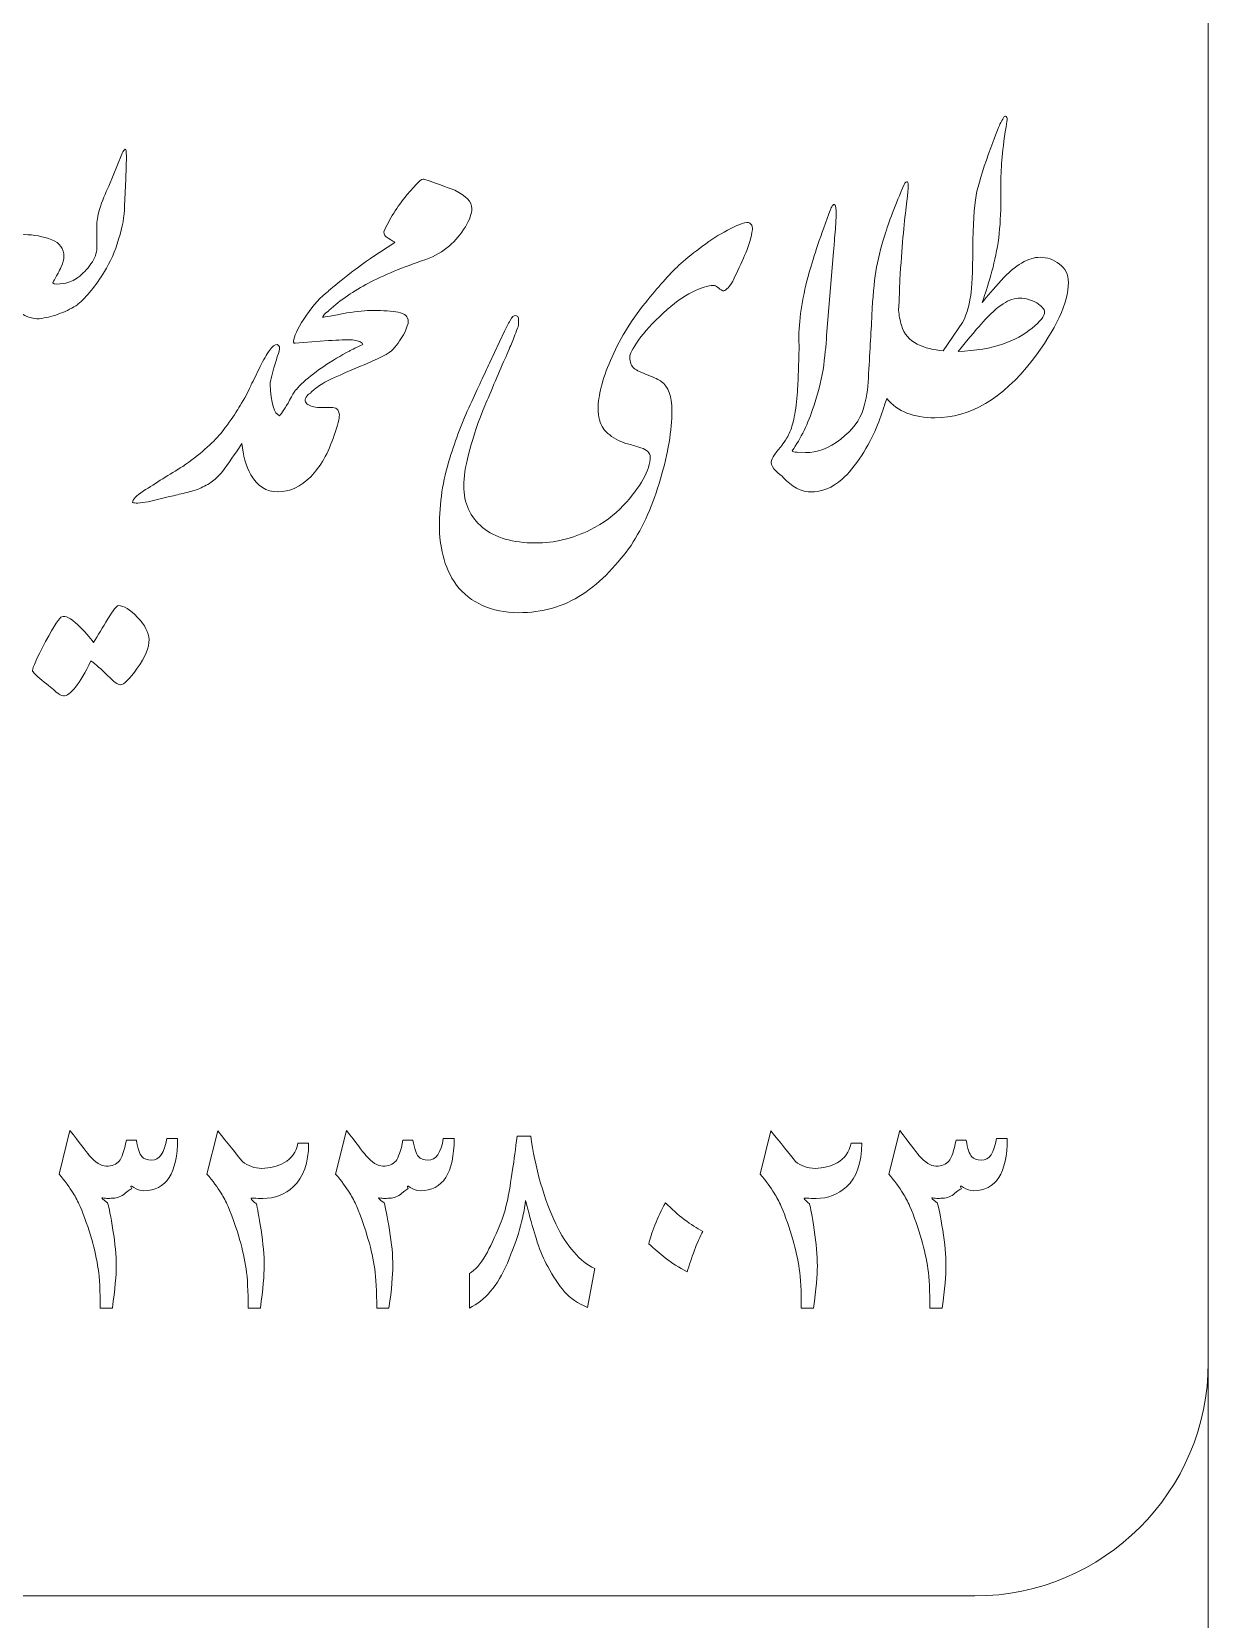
# Model space of a CAD drawing. Header units: millimetres. Extents: x 62 to 462, y 96 to 456.
# Drawn here: x 449.7 to 462.31, y 216.05 to 233.07 of the extents above; entities that cross this region are included whole.
import ezdxf

# ---------------------------------------------------------------- set-up
doc = ezdxf.new("R2010")
doc.units = ezdxf.units.MM
doc.header["$MEASUREMENT"] = 0
doc.layers.add('Layer 1', color=7, linetype='Continuous')

msp = doc.modelspace()

# ---------------------------------------------------------------- linework, layer by layer
at = {"layer": 'Layer 1', "color": 242, "lineweight": 18}
msp.add_lwpolyline([(62.3067, 95.8033), (462.3067, 95.8033), (462.3067, 455.8033), (62.3067, 455.8033), (62.3067, 95.8033)], close=True, dxfattribs=at)
at = {"layer": 'Layer 1', "color": 250, "lineweight": 18}
for points, knots in [([(444.8067, 236.3033), (444.8067, 236.3033), (459.8067, 236.3033), (459.8067, 236.3033), (461.1837, 236.3033), (462.3067, 235.1803), (462.3067, 233.8033), (462.3067, 233.8033), (462.3067, 218.8033), (462.3067, 218.8033), (462.3067, 217.4264), (461.1837, 216.3033), (459.8067, 216.3033), (459.8067, 216.3033), (444.8067, 216.3033), (444.8067, 216.3033), (443.4298, 216.3033), (442.3067, 217.4264), (442.3067, 218.8033), (442.3067, 218.8033), (442.3067, 233.8033), (442.3067, 233.8033), (442.3067, 235.1803), (443.4298, 236.3033), (444.8067, 236.3033)], [0, 0, 0, 0, 0.125, 0.125, 0.125, 0.25, 0.25, 0.25, 0.375, 0.375, 0.375, 0.5, 0.5, 0.5, 0.625, 0.625, 0.625, 0.75, 0.75, 0.75, 0.875, 0.875, 0.875, 1, 1, 1, 1]), ([(458.9892, 230.0833), (458.9943, 230.0275), (459.0045, 229.9738), (459.0195, 229.9216), (459.0501, 229.8275), (459.1065, 229.7593), (459.1889, 229.7193), (459.2712, 229.6793), (459.3641, 229.6558), (459.4676, 229.6487), (459.4676, 229.6487), (459.6745, 229.9521), (459.6745, 229.9521), (459.7086, 230.0098), (459.7392, 230.1074), (459.7639, 230.2449), (459.7756, 230.3202), (459.7827, 230.4872), (459.7851, 230.7424), (459.7874, 230.9987), (459.798, 231.1892), (459.8192, 231.3127), (459.8427, 231.4279), (459.8874, 231.5761), (459.9532, 231.7584), (460.0202, 231.9418), (460.0614, 232.0476), (460.0755, 232.0759), (460.0908, 232.1041), (460.1026, 232.1276), (460.112, 232.1464), (460.1237, 232.1652), (460.1343, 232.1687), (460.1425, 232.1582), (460.1519, 232.1476), (460.1543, 232.1299), (460.1496, 232.1041), (460.1249, 231.95), (460.1073, 231.8254), (460.0979, 231.7278), (460.0896, 231.6302), (460.0849, 231.5373), (460.0861, 231.4491), (460.0873, 231.3609), (460.0861, 231.2468), (460.0814, 231.1069), (460.0767, 230.967), (460.0626, 230.8376), (460.0391, 230.72), (460.0167, 230.6012), (459.9885, 230.4872), (459.9532, 230.3755), (459.9191, 230.2649), (459.8956, 230.1944), (459.885, 230.1638), (459.9403, 230.2332), (460.0073, 230.312), (460.0884, 230.4025), (460.2413, 230.5683), (460.3812, 230.6506), (460.5047, 230.6506), (460.58, 230.6506), (460.6494, 230.6259), (460.7117, 230.5777), (460.7752, 230.5319), (460.8081, 230.4672), (460.8081, 230.3813), (460.8081, 230.1603), (460.6776, 229.8816), (460.4189, 229.5429), (460.1014, 229.1337), (459.7545, 228.9291), (459.3782, 228.9291), (459.1515, 228.9291), (458.9798, 228.9978), (458.8622, 229.1361), (458.8537, 229.1085), (458.8454, 229.0834), (458.8372, 229.0608), (458.8172, 228.9926), (458.7878, 228.9115), (458.749, 228.8186), (458.7114, 228.7257), (458.6585, 228.6269), (458.5915, 228.5234), (458.5233, 228.4199), (458.4551, 228.3364), (458.3857, 228.2718), (458.2787, 228.1789), (458.1646, 228.1342), (458.0447, 228.1365), (457.9835, 228.1389), (457.9271, 228.1553), (457.8765, 228.1859), (457.8283, 228.2177), (457.7836, 228.2576), (457.7425, 228.3035), (457.7048, 228.3329), (457.6825, 228.3529), (457.6731, 228.3611), (457.6413, 228.3917), (457.6249, 228.4223), (457.6249, 228.454), (457.6249, 228.4775), (457.6366, 228.5046), (457.659, 228.534), (457.6825, 228.5634), (457.7083, 228.5975), (457.7389, 228.6339), (457.7519, 228.6516), (457.7707, 228.6798), (457.793, 228.7163), (457.8165, 228.7527), (457.8365, 228.8021), (457.8542, 228.8632), (457.8706, 228.9232), (457.8859, 229.0032), (457.8965, 229.102), (457.9059, 229.2007), (457.9118, 229.2866), (457.9141, 229.3571), (457.9141, 229.3571), (457.9212, 229.5712), (457.9212, 229.5712), (457.9235, 229.6441), (457.9235, 229.7217), (457.9212, 229.8016), (457.9259, 230.0133), (457.9623, 230.2426), (458.0317, 230.4907), (458.0799, 230.6589), (458.1564, 230.8847), (458.2622, 231.1692), (458.2693, 231.1881), (458.2763, 231.1998), (458.2834, 231.2069), (458.2893, 231.2139), (458.2951, 231.2174), (458.2998, 231.2174), (458.3163, 231.2151), (458.3234, 231.1716), (458.321, 231.0869), (458.3187, 231.0458), (458.314, 230.9787), (458.3069, 230.887), (458.2998, 230.7929), (458.2951, 230.733), (458.2928, 230.7083), (458.2928, 230.7083), (458.2175, 229.8122), (458.2175, 229.8122), (458.2128, 229.704), (458.1999, 229.5817), (458.1799, 229.443), (458.1564, 229.3101), (458.1235, 229.1807), (458.0799, 229.0537), (458.02, 228.868), (457.9424, 228.708), (457.8483, 228.5751), (457.853, 228.5657), (457.8718, 228.561), (457.9036, 228.561), (457.9036, 228.561), (457.9906, 228.5575), (457.9906, 228.5575), (458.1164, 228.5528), (458.2422, 228.601), (458.3692, 228.701), (458.495, 228.8009), (458.5762, 228.9068), (458.6103, 229.0173), (458.6444, 229.129), (458.6632, 229.2407), (458.6656, 229.3536), (458.6808, 229.6135), (458.6938, 229.8393), (458.7032, 230.0309), (458.7126, 230.2226), (458.7267, 230.3778), (458.7467, 230.4978), (458.7655, 230.6166), (458.7973, 230.7471), (458.8408, 230.887), (458.8843, 231.0269), (458.9537, 231.208), (459.0477, 231.4315), (459.0618, 231.4538), (459.0736, 231.4632), (459.0854, 231.4585), (459.0971, 231.4538), (459.0924, 231.3644), (459.0701, 231.1881), (459.0477, 231.0128), (459.0254, 230.753), (459.003, 230.4084), (459.0007, 230.3188), (458.9961, 230.2108), (458.9892, 230.0833)], [0, 0, 0, 0, 0.0151515, 0.0151515, 0.0151515, 0.030303, 0.030303, 0.030303, 0.0454545, 0.0454545, 0.0454545, 0.0606061, 0.0606061, 0.0606061, 0.0757576, 0.0757576, 0.0757576, 0.0909091, 0.0909091, 0.0909091, 0.1060606, 0.1060606, 0.1060606, 0.1212121, 0.1212121, 0.1212121, 0.1363636, 0.1363636, 0.1363636, 0.1515152, 0.1515152, 0.1515152, 0.1666667, 0.1666667, 0.1666667, 0.1818182, 0.1818182, 0.1818182, 0.1969697, 0.1969697, 0.1969697, 0.2121212, 0.2121212, 0.2121212, 0.2272727, 0.2272727, 0.2272727, 0.2424242, 0.2424242, 0.2424242, 0.2575758, 0.2575758, 0.2575758, 0.2727273, 0.2727273, 0.2727273, 0.2878788, 0.2878788, 0.2878788, 0.3030303, 0.3030303, 0.3030303, 0.3181818, 0.3181818, 0.3181818, 0.3333333, 0.3333333, 0.3333333, 0.3484848, 0.3484848, 0.3484848, 0.3636364, 0.3636364, 0.3636364, 0.3787879, 0.3787879, 0.3787879, 0.3939394, 0.3939394, 0.3939394, 0.4090909, 0.4090909, 0.4090909, 0.4242424, 0.4242424, 0.4242424, 0.4393939, 0.4393939, 0.4393939, 0.4545455, 0.4545455, 0.4545455, 0.469697, 0.469697, 0.469697, 0.4848485, 0.4848485, 0.4848485, 0.5, 0.5, 0.5, 0.5151515, 0.5151515, 0.5151515, 0.530303, 0.530303, 0.530303, 0.5454545, 0.5454545, 0.5454545, 0.5606061, 0.5606061, 0.5606061, 0.5757576, 0.5757576, 0.5757576, 0.5909091, 0.5909091, 0.5909091, 0.6060606, 0.6060606, 0.6060606, 0.6212121, 0.6212121, 0.6212121, 0.6363636, 0.6363636, 0.6363636, 0.6515152, 0.6515152, 0.6515152, 0.6666667, 0.6666667, 0.6666667, 0.6818182, 0.6818182, 0.6818182, 0.6969697, 0.6969697, 0.6969697, 0.7121212, 0.7121212, 0.7121212, 0.7272727, 0.7272727, 0.7272727, 0.7424242, 0.7424242, 0.7424242, 0.7575758, 0.7575758, 0.7575758, 0.7727273, 0.7727273, 0.7727273, 0.7878788, 0.7878788, 0.7878788, 0.8030303, 0.8030303, 0.8030303, 0.8181818, 0.8181818, 0.8181818, 0.8333333, 0.8333333, 0.8333333, 0.8484848, 0.8484848, 0.8484848, 0.8636364, 0.8636364, 0.8636364, 0.8787879, 0.8787879, 0.8787879, 0.8939394, 0.8939394, 0.8939394, 0.9090909, 0.9090909, 0.9090909, 0.9242424, 0.9242424, 0.9242424, 0.9393939, 0.9393939, 0.9393939, 0.9545455, 0.9545455, 0.9545455, 0.969697, 0.969697, 0.969697, 0.9848485, 0.9848485, 0.9848485, 1, 1, 1, 1]), ([(450.1965, 230.4343), (450.2517, 230.4731), (450.2988, 230.5213), (450.3376, 230.5789), (450.3787, 230.6366), (450.3999, 230.6942), (450.3999, 230.7518), (450.3999, 230.7518), (450.3999, 230.9788), (450.3999, 230.9788), (450.3999, 231.034), (450.4093, 231.0952), (450.427, 231.161), (450.4599, 231.2527), (450.4928, 231.3374), (450.5269, 231.4127), (450.5269, 231.4127), (450.668, 231.7537), (450.668, 231.7537), (450.6704, 231.7702), (450.6821, 231.789), (450.7033, 231.809), (450.7127, 231.809), (450.7162, 231.7854), (450.7162, 231.7372), (450.7162, 231.7372), (450.7104, 231.4926), (450.7104, 231.4926), (450.7104, 231.4926), (450.6962, 231.1963), (450.6962, 231.1963), (450.6962, 231.0928), (450.6751, 230.9752), (450.6339, 230.8447), (450.5951, 230.713), (450.5445, 230.5978), (450.4822, 230.4966), (450.3885, 230.3432), (450.2937, 230.2259), (450.1976, 230.146), (450.1976, 230.146), (450.1965, 230.1438), (450.1965, 230.1438), (450.1412, 230.1074), (450.0789, 230.0756), (450.0107, 230.0498), (449.9413, 230.0227), (449.8743, 230.0051), (449.8108, 229.9957), (449.7755, 229.9886), (449.739, 229.991), (449.7002, 230.0004), (449.6614, 230.011), (449.6308, 230.0227), (449.6108, 230.0368), (449.5826, 230.0368), (449.5438, 230.0251), (449.4933, 230.0027), (449.445, 229.9816), (449.3851, 229.9522), (449.3145, 229.9134), (449.3145, 229.9134), (449.1111, 229.7852), (449.1111, 229.7852), (449.1111, 229.7852), (449.1108, 229.7861), (449.1108, 229.7861), (449.0462, 229.7286), (448.9686, 229.6851), (448.8771, 229.6558), (448.7736, 229.6158), (448.6431, 229.6041), (448.4843, 229.617), (448.4514, 229.617), (448.3044, 229.5523), (448.0398, 229.4206), (448.0398, 229.4206), (447.8581, 229.3204), (447.8581, 229.3204), (447.8581, 229.3204), (447.8446, 229.2678), (447.8446, 229.2678), (447.8305, 229.2101), (447.8129, 229.1549), (447.7952, 229.1043), (447.7141, 228.8821), (447.64, 228.7174), (447.5706, 228.6116), (447.5024, 228.5058), (447.4483, 228.4411), (447.4095, 228.4152), (447.3696, 228.3905), (447.3119, 228.3635), (447.2331, 228.3341), (447.1555, 228.3059), (447.0368, 228.2659), (446.8768, 228.2141), (446.7169, 228.1624), (446.6228, 228.1365), (446.5923, 228.1365), (446.5746, 228.1365), (446.5652, 228.1412), (446.5652, 228.1506), (446.5464, 228.1753), (446.6417, 228.2588), (446.851, 228.3988), (447.0603, 228.5387), (447.1955, 228.6304), (447.2555, 228.6739), (447.3166, 228.7174), (447.379, 228.7809), (447.4413, 228.8656), (447.5048, 228.9491), (447.5518, 229.0443), (447.5812, 229.149), (447.5495, 229.1537), (447.5165, 229.1478), (447.4836, 229.1302), (447.4495, 229.1137), (447.4166, 229.1043), (447.3848, 229.1043), (447.3002, 229.1067), (447.2284, 229.1349), (447.1708, 229.1878), (447.1144, 229.2395), (447.0897, 229.2983), (447.0991, 229.363), (447.1085, 229.4018), (447.1214, 229.4477), (447.1391, 229.4994), (447.1555, 229.5512), (447.192, 229.6335), (447.2473, 229.7452), (447.3025, 229.8581), (447.3578, 229.951), (447.4142, 230.0239), (447.4707, 230.098), (447.5259, 230.1344), (447.5812, 230.1344), (447.6753, 230.1344), (447.7541, 230.0944), (447.8176, 230.0145), (447.8811, 229.9333), (447.9117, 229.8369), (447.9117, 229.7252), (447.9117, 229.7252), (447.9115, 229.7016), (447.9115, 229.7016), (447.9115, 229.7016), (447.9763, 229.724), (447.9763, 229.724), (448.0527, 229.7522), (448.0916, 229.7722), (448.0916, 229.7863), (448.0774, 229.8098), (448.0704, 229.8381), (448.0704, 229.8722), (448.0751, 229.9027), (448.0868, 229.9404), (448.1057, 229.9862), (448.1374, 230.0709), (448.1962, 230.1908), (448.2809, 230.3449), (448.3338, 230.446), (448.4008, 230.5354), (448.4843, 230.613), (448.5666, 230.6894), (448.6337, 230.7271), (448.6842, 230.7271), (448.7642, 230.7271), (448.83, 230.693), (448.8806, 230.6271), (448.9265, 230.5624), (448.9488, 230.4778), (448.9488, 230.3719), (448.9488, 230.2779), (448.9359, 230.1932), (448.91, 230.1191), (448.8829, 230.0439), (448.8665, 229.998), (448.8594, 229.9792), (448.8594, 229.9792), (448.9006, 229.9862), (448.9006, 229.9862), (448.99, 230.0086), (449.0605, 230.0391), (449.1111, 230.0756), (449.1111, 230.0756), (449.1132, 230.072), (449.1132, 230.072), (449.1543, 230.0933), (449.2123, 230.1282), (449.2863, 230.178), (449.3028, 230.1874), (449.3404, 230.2144), (449.4004, 230.2579), (449.4004, 230.2944), (449.3839, 230.3473), (449.3521, 230.4167), (449.318, 230.479), (449.271, 230.5096), (449.211, 230.5096), (449.1722, 230.5096), (449.1322, 230.5002), (449.0899, 230.4813), (449.0605, 230.4813), (449.0511, 230.5013), (449.0629, 230.5401), (449.0723, 230.5684), (449.0923, 230.6025), (449.1252, 230.6436), (449.1758, 230.7083), (449.2381, 230.7624), (449.3145, 230.8059), (449.3627, 230.8318), (449.4121, 230.8506), (449.4627, 230.8647), (449.525, 230.8835), (449.5767, 230.8929), (449.6214, 230.8929), (449.7261, 230.8929), (449.8249, 230.8741), (449.9178, 230.8376), (450.0048, 230.8035), (450.0483, 230.7436), (450.0483, 230.6577), (450.0483, 230.6283), (450.0377, 230.5919), (450.0177, 230.5484), (450.006, 230.5225), (449.9954, 230.499), (449.9848, 230.479), (449.9742, 230.4578), (449.9554, 230.4237), (449.9272, 230.3755), (449.9436, 230.3614), (449.9824, 230.3602), (450.0448, 230.3696), (450.1071, 230.3802), (450.1576, 230.4014), (450.1965, 230.4343)], [0, 0, 0, 0, 0.0125, 0.0125, 0.0125, 0.025, 0.025, 0.025, 0.0375, 0.0375, 0.0375, 0.05, 0.05, 0.05, 0.0625, 0.0625, 0.0625, 0.075, 0.075, 0.075, 0.0875, 0.0875, 0.0875, 0.1, 0.1, 0.1, 0.1125, 0.1125, 0.1125, 0.125, 0.125, 0.125, 0.1375, 0.1375, 0.1375, 0.15, 0.15, 0.15, 0.1625, 0.1625, 0.1625, 0.175, 0.175, 0.175, 0.1875, 0.1875, 0.1875, 0.2, 0.2, 0.2, 0.2125, 0.2125, 0.2125, 0.225, 0.225, 0.225, 0.2375, 0.2375, 0.2375, 0.25, 0.25, 0.25, 0.2625, 0.2625, 0.2625, 0.275, 0.275, 0.275, 0.2875, 0.2875, 0.2875, 0.3, 0.3, 0.3, 0.3125, 0.3125, 0.3125, 0.325, 0.325, 0.325, 0.3375, 0.3375, 0.3375, 0.35, 0.35, 0.35, 0.3625, 0.3625, 0.3625, 0.375, 0.375, 0.375, 0.3875, 0.3875, 0.3875, 0.4, 0.4, 0.4, 0.4125, 0.4125, 0.4125, 0.425, 0.425, 0.425, 0.4375, 0.4375, 0.4375, 0.45, 0.45, 0.45, 0.4625, 0.4625, 0.4625, 0.475, 0.475, 0.475, 0.4875, 0.4875, 0.4875, 0.5, 0.5, 0.5, 0.5125, 0.5125, 0.5125, 0.525, 0.525, 0.525, 0.5375, 0.5375, 0.5375, 0.55, 0.55, 0.55, 0.5625, 0.5625, 0.5625, 0.575, 0.575, 0.575, 0.5875, 0.5875, 0.5875, 0.6, 0.6, 0.6, 0.6125, 0.6125, 0.6125, 0.625, 0.625, 0.625, 0.6375, 0.6375, 0.6375, 0.65, 0.65, 0.65, 0.6625, 0.6625, 0.6625, 0.675, 0.675, 0.675, 0.6875, 0.6875, 0.6875, 0.7, 0.7, 0.7, 0.7125, 0.7125, 0.7125, 0.725, 0.725, 0.725, 0.7375, 0.7375, 0.7375, 0.75, 0.75, 0.75, 0.7625, 0.7625, 0.7625, 0.775, 0.775, 0.775, 0.7875, 0.7875, 0.7875, 0.8, 0.8, 0.8, 0.8125, 0.8125, 0.8125, 0.825, 0.825, 0.825, 0.8375, 0.8375, 0.8375, 0.85, 0.85, 0.85, 0.8625, 0.8625, 0.8625, 0.875, 0.875, 0.875, 0.8875, 0.8875, 0.8875, 0.9, 0.9, 0.9, 0.9125, 0.9125, 0.9125, 0.925, 0.925, 0.925, 0.9375, 0.9375, 0.9375, 0.95, 0.95, 0.95, 0.9625, 0.9625, 0.9625, 0.975, 0.975, 0.975, 0.9875, 0.9875, 0.9875, 1, 1, 1, 1]), ([(452.8812, 230.2896), (452.9388, 230.3379), (453.0211, 230.4037), (453.1293, 230.4896), (453.2351, 230.5695), (453.3069, 230.6224), (453.3468, 230.6471), (453.3468, 230.6471), (453.5938, 230.8094), (453.5938, 230.8094), (453.5879, 230.8141), (453.5632, 230.8294), (453.5221, 230.8541), (453.4903, 230.8706), (453.4738, 230.8929), (453.4738, 230.9235), (453.5338, 231.0563), (453.6161, 231.1881), (453.722, 231.3198), (453.8254, 231.4432), (453.8854, 231.4997), (453.9042, 231.4879), (454.09, 231.4244), (454.2006, 231.3833), (454.2347, 231.368), (454.357, 231.3103), (454.4181, 231.2445), (454.4181, 231.1716), (454.4181, 231.121), (454.3946, 231.0552), (454.3487, 230.9752), (454.2982, 230.8964), (454.2405, 230.8294), (454.177, 230.7718), (454.1053, 230.7118), (454.0218, 230.6636), (453.9254, 230.6271), (453.6749, 230.5425), (453.4703, 230.4578), (453.3104, 230.3731), (453.153, 230.291), (453.0115, 230.194), (452.8872, 230.0812), (452.8872, 230.0812), (452.8823, 230.0733), (452.8823, 230.0733), (452.8565, 230.058), (452.84, 230.0427), (452.8318, 230.0286), (452.8235, 230.0145), (452.82, 230.0074), (452.82, 230.0051), (452.84, 230.0098), (452.927, 230.0251), (453.0787, 230.0533), (453.1904, 230.0709), (453.2845, 230.0803), (453.3609, 230.0803), (453.4703, 230.0803), (453.5608, 230.0733), (453.629, 230.0603), (453.7008, 230.0462), (453.7361, 230.0133), (453.7361, 229.9604), (453.7361, 229.9392), (453.7231, 229.9004), (453.6984, 229.8428), (453.6655, 229.7828), (453.6243, 229.7228), (453.5738, 229.6641), (453.5397, 229.6241), (453.4174, 229.5617), (453.2069, 229.4747), (452.9976, 229.3865), (452.8682, 229.3277), (452.82, 229.2972), (452.7718, 229.2654), (452.7353, 229.2395), (452.7095, 229.2196), (452.6956, 229.2012), (452.6804, 229.1876), (452.664, 229.179), (452.6281, 229.1378), (452.6233, 229.105), (452.6507, 229.0808), (452.6777, 229.0549), (452.7236, 229.042), (452.7883, 229.0408), (452.8529, 229.0396), (452.9, 229.0396), (452.9294, 229.0396), (452.9752, 229.0349), (452.9988, 229.0079), (452.9988, 228.9597), (452.9988, 228.9256), (452.9799, 228.8527), (452.9435, 228.7433), (452.8788, 228.5505), (452.7953, 228.4023), (452.6918, 228.2988), (452.5837, 228.1906), (452.4661, 228.1365), (452.3367, 228.1365), (452.2156, 228.1365), (452.1203, 228.1977), (452.051, 228.3188), (451.9982, 228.4152), (451.9658, 228.5273), (451.955, 228.6547), (451.9082, 228.5842), (451.845, 228.4918), (451.7652, 228.3776), (451.717, 228.3176), (451.6758, 228.2753), (451.6405, 228.2506), (451.5947, 228.2177), (451.5488, 228.1918), (451.5018, 228.173), (451.4548, 228.153), (451.403, 228.1377), (451.3466, 228.1248), (451.2901, 228.1118), (451.2349, 228.0989), (451.1796, 228.0848), (451.1796, 228.0848), (450.9515, 228.0295), (450.9515, 228.0295), (450.8597, 228.0142), (450.8033, 228.0119), (450.7833, 228.0225), (450.7833, 228.0554), (450.8209, 228.0954), (450.8974, 228.1436), (450.9656, 228.1871), (451.0361, 228.2318), (451.1067, 228.2765), (451.1784, 228.3211), (451.249, 228.3647), (451.3207, 228.4082), (451.5018, 228.5352), (451.6382, 228.6539), (451.7276, 228.7633), (451.7958, 228.8491), (451.8499, 228.9232), (451.8887, 228.9879), (451.9145, 229.0243), (451.9522, 229.0878), (452.0027, 229.1772), (452.0027, 229.1772), (452.0361, 229.2455), (452.0361, 229.2455), (452.044, 229.2642), (452.0525, 229.2821), (452.0616, 229.2995), (452.0657, 229.3079), (452.0699, 229.3159), (452.0743, 229.3238), (452.0743, 229.3238), (452.1509, 229.4806), (452.1509, 229.4806), (452.185, 229.5512), (452.2191, 229.6088), (452.2509, 229.6523), (452.2802, 229.6958), (452.3085, 229.717), (452.3332, 229.7146), (452.3567, 229.7029), (452.3637, 229.6805), (452.3543, 229.6452), (452.3285, 229.57), (452.3132, 229.5206), (452.3061, 229.4971), (452.28, 229.4103), (452.263, 229.3417), (452.2554, 229.292), (452.267, 229.084), (452.301, 228.9713), (452.3579, 228.9526), (452.3826, 228.9785), (452.419, 229.0338), (452.4649, 229.1184), (452.4919, 229.169), (452.5131, 229.2031), (452.526, 229.2219), (452.5295, 229.2262), (452.5334, 229.2299), (452.5378, 229.233), (452.5585, 229.2585), (452.5841, 229.2855), (452.613, 229.3124), (452.6848, 229.3771), (452.7565, 229.4324), (452.8306, 229.4806), (452.9247, 229.5429), (453.0152, 229.597), (453.1022, 229.6429), (453.1093, 229.6476), (453.1587, 229.6723), (453.2504, 229.7158), (453.2504, 229.7381), (453.2139, 229.7546), (453.1399, 229.764), (453.0764, 229.7664), (452.9893, 229.764), (452.8823, 229.7569), (452.8823, 229.7569), (452.5237, 229.7287), (452.5237, 229.7287), (452.5072, 229.7287), (452.5025, 229.7428), (452.5096, 229.7699), (452.5237, 229.8299), (452.5684, 229.9169), (452.646, 230.0286), (452.7214, 230.14), (452.7991, 230.225), (452.8791, 230.2849), (452.8791, 230.2849), (452.8812, 230.2896), (452.8812, 230.2896)], [0, 0, 0, 0, 0.0136986, 0.0136986, 0.0136986, 0.0273973, 0.0273973, 0.0273973, 0.0410959, 0.0410959, 0.0410959, 0.0547945, 0.0547945, 0.0547945, 0.0684932, 0.0684932, 0.0684932, 0.0821918, 0.0821918, 0.0821918, 0.0958904, 0.0958904, 0.0958904, 0.109589, 0.109589, 0.109589, 0.1232877, 0.1232877, 0.1232877, 0.1369863, 0.1369863, 0.1369863, 0.1506849, 0.1506849, 0.1506849, 0.1643836, 0.1643836, 0.1643836, 0.1780822, 0.1780822, 0.1780822, 0.1917808, 0.1917808, 0.1917808, 0.2054795, 0.2054795, 0.2054795, 0.2191781, 0.2191781, 0.2191781, 0.2328767, 0.2328767, 0.2328767, 0.2465753, 0.2465753, 0.2465753, 0.260274, 0.260274, 0.260274, 0.2739726, 0.2739726, 0.2739726, 0.2876712, 0.2876712, 0.2876712, 0.3013699, 0.3013699, 0.3013699, 0.3150685, 0.3150685, 0.3150685, 0.3287671, 0.3287671, 0.3287671, 0.3424658, 0.3424658, 0.3424658, 0.3561644, 0.3561644, 0.3561644, 0.369863, 0.369863, 0.369863, 0.3835616, 0.3835616, 0.3835616, 0.3972603, 0.3972603, 0.3972603, 0.4109589, 0.4109589, 0.4109589, 0.4246575, 0.4246575, 0.4246575, 0.4383562, 0.4383562, 0.4383562, 0.4520548, 0.4520548, 0.4520548, 0.4657534, 0.4657534, 0.4657534, 0.4794521, 0.4794521, 0.4794521, 0.4931507, 0.4931507, 0.4931507, 0.5068493, 0.5068493, 0.5068493, 0.5205479, 0.5205479, 0.5205479, 0.5342466, 0.5342466, 0.5342466, 0.5479452, 0.5479452, 0.5479452, 0.5616438, 0.5616438, 0.5616438, 0.5753425, 0.5753425, 0.5753425, 0.5890411, 0.5890411, 0.5890411, 0.6027397, 0.6027397, 0.6027397, 0.6164384, 0.6164384, 0.6164384, 0.630137, 0.630137, 0.630137, 0.6438356, 0.6438356, 0.6438356, 0.6575342, 0.6575342, 0.6575342, 0.6712329, 0.6712329, 0.6712329, 0.6849315, 0.6849315, 0.6849315, 0.6986301, 0.6986301, 0.6986301, 0.7123288, 0.7123288, 0.7123288, 0.7260274, 0.7260274, 0.7260274, 0.739726, 0.739726, 0.739726, 0.7534247, 0.7534247, 0.7534247, 0.7671233, 0.7671233, 0.7671233, 0.7808219, 0.7808219, 0.7808219, 0.7945205, 0.7945205, 0.7945205, 0.8082192, 0.8082192, 0.8082192, 0.8219178, 0.8219178, 0.8219178, 0.8356164, 0.8356164, 0.8356164, 0.8493151, 0.8493151, 0.8493151, 0.8630137, 0.8630137, 0.8630137, 0.8767123, 0.8767123, 0.8767123, 0.890411, 0.890411, 0.890411, 0.9041096, 0.9041096, 0.9041096, 0.9178082, 0.9178082, 0.9178082, 0.9315068, 0.9315068, 0.9315068, 0.9452055, 0.9452055, 0.9452055, 0.9589041, 0.9589041, 0.9589041, 0.9726027, 0.9726027, 0.9726027, 0.9863014, 0.9863014, 0.9863014, 1, 1, 1, 1]), ([(457.4214, 230.9341), (457.4132, 230.8764), (457.3979, 230.8212), (457.3791, 230.7671), (457.3591, 230.713), (457.3273, 230.6377), (457.2827, 230.5413), (457.238, 230.4449), (457.2109, 230.3896), (457.2015, 230.3755), (457.1651, 230.3179), (457.1321, 230.2896), (457.1051, 230.2896), (457.0839, 230.3038), (457.0663, 230.3167), (457.0498, 230.3296), (457.0334, 230.3426), (457.0192, 230.3484), (457.0051, 230.3484), (456.9475, 230.3484), (456.8723, 230.3249), (456.7782, 230.2779), (456.6829, 230.2308), (456.5806, 230.1556), (456.4677, 230.0521), (456.3548, 229.9486), (456.2667, 229.8522), (456.2032, 229.7628), (456.1408, 229.6735), (456.1091, 229.6111), (456.1091, 229.577), (456.1091, 229.5265), (456.1244, 229.4865), (456.1573, 229.4594), (456.1843, 229.4383), (456.2337, 229.4148), (456.3055, 229.3877), (456.376, 229.3595), (456.4242, 229.3371), (456.4466, 229.3183), (456.523, 229.2654), (456.5606, 229.1619), (456.5606, 229.0079), (456.5606, 228.795), (456.5207, 228.5505), (456.4395, 228.2765), (456.3596, 228.0013), (456.2537, 227.7638), (456.1232, 227.5615), (456.0562, 227.4674), (455.9786, 227.3733), (455.8892, 227.2793), (455.7998, 227.184), (455.7034, 227.1041), (455.5999, 227.037), (455.4023, 226.9065), (455.1742, 226.8407), (454.9179, 226.8407), (454.6262, 226.8454), (454.404, 226.9441), (454.2523, 227.137), (454.1841, 227.2358), (454.1359, 227.3404), (454.11, 227.451), (454.083, 227.5615), (454.07, 227.6662), (454.07, 227.7649), (454.07, 227.8908), (454.0794, 228.0142), (454.0971, 228.1353), (454.1159, 228.2553), (454.1441, 228.3764), (454.1829, 228.4987), (454.2429, 228.6963), (454.3146, 228.8868), (454.4005, 229.0702), (454.4851, 229.2537), (454.5533, 229.4018), (454.6062, 229.5147), (454.6062, 229.5147), (454.7685, 229.8593), (454.7685, 229.8593), (454.7873, 229.8981), (454.8062, 229.9357), (454.8273, 229.9733), (454.8473, 230.0098), (454.8661, 230.0274), (454.8826, 230.0274), (454.9049, 230.0274), (454.9179, 230.0098), (454.919, 229.9733), (454.9202, 229.9357), (454.9155, 229.9086), (454.9061, 229.8898), (454.8814, 229.824), (454.8591, 229.7675), (454.8414, 229.7228), (454.8226, 229.6782), (454.7956, 229.6135), (454.7579, 229.5288), (454.7215, 229.443), (454.6815, 229.3513), (454.6392, 229.2525), (454.5968, 229.1537), (454.5616, 229.0726), (454.5345, 229.0079), (454.3993, 228.6504), (454.3311, 228.3811), (454.3311, 228.2024), (454.3311, 228.0142), (454.3981, 227.8649), (454.5333, 227.7543), (454.6674, 227.6438), (454.8567, 227.5885), (455.1001, 227.5885), (455.3024, 227.5885), (455.4976, 227.6356), (455.6869, 227.7297), (455.8269, 227.8014), (455.9444, 227.8872), (456.0385, 227.9884), (456.1326, 228.0895), (456.2043, 228.1847), (456.2537, 228.2729), (456.3031, 228.3611), (456.3278, 228.4411), (456.3278, 228.5116), (456.3278, 228.5552), (456.2949, 228.5881), (456.229, 228.6081), (456.1632, 228.6292), (456.1161, 228.6433), (456.0867, 228.6504), (456.0585, 228.6563), (456.0256, 228.6692), (455.988, 228.688), (455.9174, 228.7221), (455.8633, 228.7656), (455.8257, 228.8174), (455.7892, 228.8691), (455.7704, 228.9397), (455.7704, 229.0291), (455.7704, 229.1643), (455.8151, 229.3371), (455.9033, 229.5453), (455.9915, 229.7546), (456.1161, 229.9604), (456.2772, 230.1626), (456.4089, 230.3273), (456.5289, 230.4625), (456.6359, 230.5648), (456.6935, 230.6177), (456.7676, 230.6789), (456.857, 230.7459), (456.9463, 230.8141), (457.0334, 230.8717), (457.1192, 230.9199), (457.2227, 230.9799), (457.3038, 231.014), (457.3638, 231.0234), (457.3885, 231.0234), (457.4061, 231.0128), (457.4155, 230.9928), (457.4238, 230.9717), (457.4261, 230.9529), (457.4214, 230.9341)], [0, 0, 0, 0, 0.0181818, 0.0181818, 0.0181818, 0.0363636, 0.0363636, 0.0363636, 0.0545455, 0.0545455, 0.0545455, 0.0727273, 0.0727273, 0.0727273, 0.0909091, 0.0909091, 0.0909091, 0.1090909, 0.1090909, 0.1090909, 0.1272727, 0.1272727, 0.1272727, 0.1454545, 0.1454545, 0.1454545, 0.1636364, 0.1636364, 0.1636364, 0.1818182, 0.1818182, 0.1818182, 0.2, 0.2, 0.2, 0.2181818, 0.2181818, 0.2181818, 0.2363636, 0.2363636, 0.2363636, 0.2545455, 0.2545455, 0.2545455, 0.2727273, 0.2727273, 0.2727273, 0.2909091, 0.2909091, 0.2909091, 0.3090909, 0.3090909, 0.3090909, 0.3272727, 0.3272727, 0.3272727, 0.3454545, 0.3454545, 0.3454545, 0.3636364, 0.3636364, 0.3636364, 0.3818182, 0.3818182, 0.3818182, 0.4, 0.4, 0.4, 0.4181818, 0.4181818, 0.4181818, 0.4363636, 0.4363636, 0.4363636, 0.4545455, 0.4545455, 0.4545455, 0.4727273, 0.4727273, 0.4727273, 0.4909091, 0.4909091, 0.4909091, 0.5090909, 0.5090909, 0.5090909, 0.5272727, 0.5272727, 0.5272727, 0.5454545, 0.5454545, 0.5454545, 0.5636364, 0.5636364, 0.5636364, 0.5818182, 0.5818182, 0.5818182, 0.6, 0.6, 0.6, 0.6181818, 0.6181818, 0.6181818, 0.6363636, 0.6363636, 0.6363636, 0.6545455, 0.6545455, 0.6545455, 0.6727273, 0.6727273, 0.6727273, 0.6909091, 0.6909091, 0.6909091, 0.7090909, 0.7090909, 0.7090909, 0.7272727, 0.7272727, 0.7272727, 0.7454545, 0.7454545, 0.7454545, 0.7636364, 0.7636364, 0.7636364, 0.7818182, 0.7818182, 0.7818182, 0.8, 0.8, 0.8, 0.8181818, 0.8181818, 0.8181818, 0.8363636, 0.8363636, 0.8363636, 0.8545455, 0.8545455, 0.8545455, 0.8727273, 0.8727273, 0.8727273, 0.8909091, 0.8909091, 0.8909091, 0.9090909, 0.9090909, 0.9090909, 0.9272727, 0.9272727, 0.9272727, 0.9454545, 0.9454545, 0.9454545, 0.9636364, 0.9636364, 0.9636364, 0.9818182, 0.9818182, 0.9818182, 1, 1, 1, 1]), ([(460.5529, 230.0638), (460.5529, 230.0932), (460.5259, 230.125), (460.4706, 230.1603), (460.4106, 230.1944), (460.3507, 230.212), (460.2907, 230.212), (460.1813, 230.2167), (460.0473, 230.1297), (459.8921, 229.9533), (459.845, 229.9051), (459.7568, 229.8004), (459.6263, 229.6393), (459.8192, 229.6487), (459.9779, 229.6758), (460.1037, 229.7193), (460.2284, 229.7628), (460.3342, 229.8204), (460.4189, 229.891), (460.5082, 229.9627), (460.5529, 230.0203), (460.5529, 230.0638)], [0, 0, 0, 0, 0.1428571, 0.1428571, 0.1428571, 0.2857143, 0.2857143, 0.2857143, 0.4285714, 0.4285714, 0.4285714, 0.5714286, 0.5714286, 0.5714286, 0.7142857, 0.7142857, 0.7142857, 0.8571429, 0.8571429, 0.8571429, 1, 1, 1, 1]), ([(449.7108, 226.221), (449.7108, 226.2069), (449.7449, 226.1728), (449.8119, 226.1175), (449.8802, 226.0622), (449.9295, 226.0211), (449.9625, 225.994), (449.9966, 225.9634), (450.0236, 225.9493), (450.0413, 225.9493), (450.1153, 225.9493), (450.2141, 226.074), (450.3376, 226.3244), (450.3882, 226.288), (450.4469, 226.2363), (450.514, 226.1692), (450.5798, 226.1022), (450.6257, 226.0693), (450.6516, 226.0693), (450.6904, 226.0693), (450.7515, 226.1281), (450.8338, 226.2457), (450.9185, 226.3644), (450.9608, 226.4679), (450.9608, 226.5549), (450.9573, 226.629), (450.915, 226.7078), (450.835, 226.7913), (450.7562, 226.8748), (450.688, 226.9171), (450.6304, 226.9171), (450.6128, 226.9171), (450.5751, 226.8701), (450.5187, 226.776), (450.4622, 226.6819), (450.4117, 226.5961), (450.3658, 226.5208), (450.3258, 226.5761), (450.2694, 226.6396), (450.1953, 226.7125), (450.12, 226.7842), (450.0636, 226.8125), (450.0248, 226.796), (450.0036, 226.796), (449.946, 226.7078), (449.8519, 226.5314), (449.7579, 226.3538), (449.7108, 226.2515), (449.7108, 226.221)], [0, 0, 0, 0, 0.0625, 0.0625, 0.0625, 0.125, 0.125, 0.125, 0.1875, 0.1875, 0.1875, 0.25, 0.25, 0.25, 0.3125, 0.3125, 0.3125, 0.375, 0.375, 0.375, 0.4375, 0.4375, 0.4375, 0.5, 0.5, 0.5, 0.5625, 0.5625, 0.5625, 0.625, 0.625, 0.625, 0.6875, 0.6875, 0.6875, 0.75, 0.75, 0.75, 0.8125, 0.8125, 0.8125, 0.875, 0.875, 0.875, 0.9375, 0.9375, 0.9375, 1, 1, 1, 1])]:
    msp.add_open_spline(points, degree=3, knots=knots, dxfattribs=at)
at = {"layer": 'Layer 1', "color": 250, "lineweight": 9}
for points, knots in [([(450.9856, 220.974), (451.0715, 220.974), (451.1261, 221.0516), (451.1491, 221.2063), (451.1491, 221.2063), (451.2649, 221.2063), (451.2649, 221.2063), (451.2649, 220.833), (451.1438, 220.6466), (450.9028, 220.6466), (450.8651, 220.6466), (450.8293, 220.6584), (450.7952, 220.6819), (450.7617, 220.7054), (450.754, 220.7007), (450.774, 220.6672), (450.7752, 220.673), (450.7523, 220.6572), (450.7046, 220.619), (450.6623, 220.5837), (450.6194, 220.5655), (450.5759, 220.5655), (450.57, 220.5655), (450.563, 220.5655), (450.5541, 220.5649), (450.5453, 220.5643), (450.5353, 220.5637), (450.5242, 220.5637), (450.5036, 220.5637), (450.483, 220.5661), (450.463, 220.5702), (450.443, 220.5743), (450.4601, 220.5566), (450.5153, 220.5173), (450.5306, 220.4649), (450.5494, 220.3668), (450.573, 220.2227), (450.5965, 220.0793), (450.6082, 219.9511), (450.6082, 219.8388), (450.6082, 219.7436), (450.5947, 219.5925), (450.5671, 219.3862), (450.5671, 219.3862), (450.436, 219.3862), (450.436, 219.3862), (450.436, 219.5696), (450.4289, 219.7107), (450.4148, 219.8089), (450.4001, 219.907), (450.3772, 220.0123), (450.3449, 220.1246), (450.3096, 220.2486), (450.2678, 220.3668), (450.2208, 220.4779), (450.1979, 220.5296), (450.1732, 220.5766), (450.1467, 220.619), (450.1091, 220.6825), (450.0586, 220.7506), (449.9951, 220.8241), (449.9951, 220.8241), (450.1126, 221.2927), (450.1126, 221.2927), (450.2126, 221.1592), (450.2814, 221.0699), (450.319, 221.024), (450.3848, 220.9482), (450.4448, 220.91), (450.5001, 220.91), (450.563, 220.91), (450.6094, 220.9282), (450.6394, 220.9635), (450.6682, 220.9981), (450.6941, 221.0734), (450.717, 221.1892), (450.717, 221.1892), (450.824, 221.1892), (450.824, 221.1892), (450.8398, 221.0975), (450.8592, 221.0387), (450.8822, 221.0128), (450.9051, 220.987), (450.9398, 220.974), (450.9856, 220.974)], [0, 0, 0, 0, 0.0357143, 0.0357143, 0.0357143, 0.0714286, 0.0714286, 0.0714286, 0.1071429, 0.1071429, 0.1071429, 0.1428571, 0.1428571, 0.1428571, 0.1785714, 0.1785714, 0.1785714, 0.2142857, 0.2142857, 0.2142857, 0.25, 0.25, 0.25, 0.2857143, 0.2857143, 0.2857143, 0.3214286, 0.3214286, 0.3214286, 0.3571429, 0.3571429, 0.3571429, 0.3928571, 0.3928571, 0.3928571, 0.4285714, 0.4285714, 0.4285714, 0.4642857, 0.4642857, 0.4642857, 0.5, 0.5, 0.5, 0.5357143, 0.5357143, 0.5357143, 0.5714286, 0.5714286, 0.5714286, 0.6071429, 0.6071429, 0.6071429, 0.6428571, 0.6428571, 0.6428571, 0.6785714, 0.6785714, 0.6785714, 0.7142857, 0.7142857, 0.7142857, 0.75, 0.75, 0.75, 0.7857143, 0.7857143, 0.7857143, 0.8214286, 0.8214286, 0.8214286, 0.8571429, 0.8571429, 0.8571429, 0.8928571, 0.8928571, 0.8928571, 0.9285714, 0.9285714, 0.9285714, 0.9642857, 0.9642857, 0.9642857, 1, 1, 1, 1]), ([(452.1691, 220.8859), (452.2555, 220.8859), (452.3337, 220.9059), (452.4048, 220.9447), (452.4865, 220.9893), (452.5365, 221.0593), (452.5547, 221.1545), (452.5547, 221.1545), (452.6688, 221.1545), (452.6688, 221.1545), (452.6688, 220.9435), (452.6141, 220.7877), (452.5048, 220.6877), (452.4154, 220.6054), (452.3067, 220.5637), (452.1797, 220.5637), (452.1797, 220.5637), (452.1538, 220.5637), (452.1538, 220.5637), (452.1168, 220.5637), (452.0868, 220.5649), (452.0633, 220.5672), (452.0398, 220.5696), (452.055, 220.549), (452.1091, 220.5055), (452.1203, 220.4655), (452.1373, 220.3726), (452.1597, 220.2274), (452.182, 220.0822), (452.1932, 219.9523), (452.1932, 219.8388), (452.1932, 219.7436), (452.1797, 219.5925), (452.152, 219.3862), (452.152, 219.3862), (452.0209, 219.3862), (452.0209, 219.3862), (452.0209, 219.5696), (452.0139, 219.7107), (451.9998, 219.8089), (451.9851, 219.907), (451.9622, 220.0123), (451.9298, 220.1246), (451.894, 220.2486), (451.8528, 220.3668), (451.8058, 220.4779), (451.7828, 220.5296), (451.7582, 220.5766), (451.7317, 220.619), (451.6941, 220.6825), (451.6435, 220.7506), (451.58, 220.8241), (451.58, 220.8241), (451.6953, 221.2874), (451.6953, 221.2874), (451.8034, 221.1539), (451.891, 221.0452), (451.9592, 220.9599), (452.0186, 220.9106), (452.0885, 220.8859), (452.1691, 220.8859)], [0, 0, 0, 0, 0.05, 0.05, 0.05, 0.1, 0.1, 0.1, 0.15, 0.15, 0.15, 0.2, 0.2, 0.2, 0.25, 0.25, 0.25, 0.3, 0.3, 0.3, 0.35, 0.35, 0.35, 0.4, 0.4, 0.4, 0.45, 0.45, 0.45, 0.5, 0.5, 0.5, 0.55, 0.55, 0.55, 0.6, 0.6, 0.6, 0.65, 0.65, 0.65, 0.7, 0.7, 0.7, 0.75, 0.75, 0.75, 0.8, 0.8, 0.8, 0.85, 0.85, 0.85, 0.9, 0.9, 0.9, 0.95, 0.95, 0.95, 1, 1, 1, 1]), ([(453.9486, 220.974), (454.0345, 220.974), (454.0891, 221.0516), (454.1121, 221.2063), (454.1121, 221.2063), (454.2279, 221.2063), (454.2279, 221.2063), (454.2279, 220.833), (454.1068, 220.6466), (453.8658, 220.6466), (453.8281, 220.6466), (453.7923, 220.6584), (453.7582, 220.6819), (453.7247, 220.7054), (453.717, 220.7007), (453.737, 220.6672), (453.7382, 220.673), (453.7153, 220.6572), (453.6676, 220.619), (453.6253, 220.5837), (453.5824, 220.5655), (453.5389, 220.5655), (453.533, 220.5655), (453.526, 220.5655), (453.5171, 220.5649), (453.5083, 220.5643), (453.4983, 220.5637), (453.4872, 220.5637), (453.4666, 220.5637), (453.446, 220.5661), (453.426, 220.5702), (453.406, 220.5743), (453.4231, 220.5566), (453.4783, 220.5173), (453.4936, 220.4649), (453.5124, 220.3668), (453.536, 220.2227), (453.5595, 220.0793), (453.5712, 219.9511), (453.5712, 219.8388), (453.5712, 219.7436), (453.5577, 219.5925), (453.5301, 219.3862), (453.5301, 219.3862), (453.399, 219.3862), (453.399, 219.3862), (453.399, 219.5696), (453.3919, 219.7107), (453.3778, 219.8089), (453.3631, 219.907), (453.3402, 220.0123), (453.3079, 220.1246), (453.2726, 220.2486), (453.2308, 220.3668), (453.1838, 220.4779), (453.1609, 220.5296), (453.1362, 220.5766), (453.1097, 220.619), (453.0721, 220.6825), (453.0216, 220.7506), (452.9581, 220.8241), (452.9581, 220.8241), (453.0756, 221.2927), (453.0756, 221.2927), (453.1756, 221.1592), (453.2444, 221.0699), (453.282, 221.024), (453.3478, 220.9482), (453.4078, 220.91), (453.4631, 220.91), (453.526, 220.91), (453.5724, 220.9282), (453.6024, 220.9635), (453.6312, 220.9981), (453.6571, 221.0734), (453.68, 221.1892), (453.68, 221.1892), (453.787, 221.1892), (453.787, 221.1892), (453.8028, 221.0975), (453.8222, 221.0387), (453.8452, 221.0128), (453.8681, 220.987), (453.9028, 220.974), (453.9486, 220.974)], [0, 0, 0, 0, 0.0357143, 0.0357143, 0.0357143, 0.0714286, 0.0714286, 0.0714286, 0.1071429, 0.1071429, 0.1071429, 0.1428571, 0.1428571, 0.1428571, 0.1785714, 0.1785714, 0.1785714, 0.2142857, 0.2142857, 0.2142857, 0.25, 0.25, 0.25, 0.2857143, 0.2857143, 0.2857143, 0.3214286, 0.3214286, 0.3214286, 0.3571429, 0.3571429, 0.3571429, 0.3928571, 0.3928571, 0.3928571, 0.4285714, 0.4285714, 0.4285714, 0.4642857, 0.4642857, 0.4642857, 0.5, 0.5, 0.5, 0.5357143, 0.5357143, 0.5357143, 0.5714286, 0.5714286, 0.5714286, 0.6071429, 0.6071429, 0.6071429, 0.6428571, 0.6428571, 0.6428571, 0.6785714, 0.6785714, 0.6785714, 0.7142857, 0.7142857, 0.7142857, 0.75, 0.75, 0.75, 0.7857143, 0.7857143, 0.7857143, 0.8214286, 0.8214286, 0.8214286, 0.8571429, 0.8571429, 0.8571429, 0.8928571, 0.8928571, 0.8928571, 0.9285714, 0.9285714, 0.9285714, 0.9642857, 0.9642857, 0.9642857, 1, 1, 1, 1]), ([(454.3914, 219.7595), (454.4525, 219.7942), (454.5107, 219.8606), (454.5671, 219.9594), (454.6106, 220.034), (454.6624, 220.1434), (454.7223, 220.2868), (454.7511, 220.3544), (454.7776, 220.4438), (454.8017, 220.5555), (454.8176, 220.6348), (454.8352, 220.7401), (454.8546, 220.8723), (454.8699, 220.9758), (454.8858, 221.0957), (454.9028, 221.2321), (454.9028, 221.2321), (455.0492, 221.2321), (455.0492, 221.2321), (455.0704, 221.0669), (455.105, 220.8988), (455.1544, 220.7283), (455.2038, 220.5578), (455.2579, 220.412), (455.3167, 220.2903), (455.3714, 220.1739), (455.4372, 220.0728), (455.513, 219.987), (455.5806, 219.9076), (455.6541, 219.8494), (455.7335, 219.8112), (455.7335, 219.8112), (455.6577, 219.3962), (455.6577, 219.3962), (455.553, 219.4373), (455.4707, 219.4932), (455.4102, 219.5631), (455.3502, 219.6331), (455.2902, 219.7236), (455.2303, 219.8336), (455.1891, 219.9106), (455.1515, 219.9982), (455.1186, 220.0957), (455.0933, 220.1716), (455.0627, 220.2768), (455.0269, 220.4126), (454.9998, 220.5137), (454.9881, 220.5561), (454.9928, 220.5396), (454.9722, 220.3491), (454.9069, 220.1257), (454.7982, 219.87), (454.6947, 219.6278), (454.5595, 219.4673), (454.3914, 219.3891), (454.3914, 219.3891), (454.3914, 219.7595), (454.3914, 219.7595)], [0, 0, 0, 0, 0.0526316, 0.0526316, 0.0526316, 0.1052632, 0.1052632, 0.1052632, 0.1578947, 0.1578947, 0.1578947, 0.2105263, 0.2105263, 0.2105263, 0.2631579, 0.2631579, 0.2631579, 0.3157895, 0.3157895, 0.3157895, 0.3684211, 0.3684211, 0.3684211, 0.4210526, 0.4210526, 0.4210526, 0.4736842, 0.4736842, 0.4736842, 0.5263158, 0.5263158, 0.5263158, 0.5789474, 0.5789474, 0.5789474, 0.6315789, 0.6315789, 0.6315789, 0.6842105, 0.6842105, 0.6842105, 0.7368421, 0.7368421, 0.7368421, 0.7894737, 0.7894737, 0.7894737, 0.8421053, 0.8421053, 0.8421053, 0.8947368, 0.8947368, 0.8947368, 0.9473684, 0.9473684, 0.9473684, 1, 1, 1, 1]), ([(458.0951, 220.8859), (458.1815, 220.8859), (458.2597, 220.9059), (458.3308, 220.9447), (458.4125, 220.9893), (458.4625, 221.0593), (458.4807, 221.1545), (458.4807, 221.1545), (458.5948, 221.1545), (458.5948, 221.1545), (458.5948, 220.9435), (458.5401, 220.7877), (458.4308, 220.6877), (458.3414, 220.6054), (458.2327, 220.5637), (458.1057, 220.5637), (458.1057, 220.5637), (458.0798, 220.5637), (458.0798, 220.5637), (458.0428, 220.5637), (458.0128, 220.5649), (457.9893, 220.5672), (457.9658, 220.5696), (457.981, 220.549), (458.0351, 220.5055), (458.0463, 220.4655), (458.0633, 220.3726), (458.0857, 220.2274), (458.108, 220.0822), (458.1192, 219.9523), (458.1192, 219.8388), (458.1192, 219.7436), (458.1057, 219.5925), (458.078, 219.3862), (458.078, 219.3862), (457.9469, 219.3862), (457.9469, 219.3862), (457.9469, 219.5696), (457.9399, 219.7107), (457.9258, 219.8089), (457.9111, 219.907), (457.8882, 220.0123), (457.8558, 220.1246), (457.82, 220.2486), (457.7788, 220.3668), (457.7318, 220.4779), (457.7088, 220.5296), (457.6842, 220.5766), (457.6577, 220.619), (457.6201, 220.6825), (457.5695, 220.7506), (457.506, 220.8241), (457.506, 220.8241), (457.6213, 221.2874), (457.6213, 221.2874), (457.7294, 221.1539), (457.817, 221.0452), (457.8852, 220.9599), (457.9446, 220.9106), (458.0145, 220.8859), (458.0951, 220.8859)], [0, 0, 0, 0, 0.05, 0.05, 0.05, 0.1, 0.1, 0.1, 0.15, 0.15, 0.15, 0.2, 0.2, 0.2, 0.25, 0.25, 0.25, 0.3, 0.3, 0.3, 0.35, 0.35, 0.35, 0.4, 0.4, 0.4, 0.45, 0.45, 0.45, 0.5, 0.5, 0.5, 0.55, 0.55, 0.55, 0.6, 0.6, 0.6, 0.65, 0.65, 0.65, 0.7, 0.7, 0.7, 0.75, 0.75, 0.75, 0.8, 0.8, 0.8, 0.85, 0.85, 0.85, 0.9, 0.9, 0.9, 0.95, 0.95, 0.95, 1, 1, 1, 1]), ([(459.8746, 220.974), (459.9605, 220.974), (460.0151, 221.0516), (460.0381, 221.2063), (460.0381, 221.2063), (460.1539, 221.2063), (460.1539, 221.2063), (460.1539, 220.833), (460.0328, 220.6466), (459.7918, 220.6466), (459.7541, 220.6466), (459.7183, 220.6584), (459.6842, 220.6819), (459.6507, 220.7054), (459.643, 220.7007), (459.663, 220.6672), (459.6642, 220.673), (459.6413, 220.6572), (459.5936, 220.619), (459.5513, 220.5837), (459.5084, 220.5655), (459.4649, 220.5655), (459.459, 220.5655), (459.452, 220.5655), (459.4431, 220.5649), (459.4343, 220.5643), (459.4243, 220.5637), (459.4132, 220.5637), (459.3926, 220.5637), (459.372, 220.5661), (459.352, 220.5702), (459.332, 220.5743), (459.3491, 220.5566), (459.4043, 220.5173), (459.4196, 220.4649), (459.4384, 220.3668), (459.462, 220.2227), (459.4855, 220.0793), (459.4972, 219.9511), (459.4972, 219.8388), (459.4972, 219.7436), (459.4837, 219.5925), (459.4561, 219.3862), (459.4561, 219.3862), (459.325, 219.3862), (459.325, 219.3862), (459.325, 219.5696), (459.3179, 219.7107), (459.3038, 219.8089), (459.2891, 219.907), (459.2662, 220.0123), (459.2339, 220.1246), (459.1986, 220.2486), (459.1568, 220.3668), (459.1098, 220.4779), (459.0869, 220.5296), (459.0622, 220.5766), (459.0357, 220.619), (458.9981, 220.6825), (458.9476, 220.7506), (458.8841, 220.8241), (458.8841, 220.8241), (459.0016, 221.2927), (459.0016, 221.2927), (459.1016, 221.1592), (459.1704, 221.0699), (459.208, 221.024), (459.2738, 220.9482), (459.3338, 220.91), (459.3891, 220.91), (459.452, 220.91), (459.4984, 220.9282), (459.5284, 220.9635), (459.5572, 220.9981), (459.5831, 221.0734), (459.606, 221.1892), (459.606, 221.1892), (459.713, 221.1892), (459.713, 221.1892), (459.7288, 221.0975), (459.7482, 221.0387), (459.7712, 221.0128), (459.7941, 220.987), (459.8288, 220.974), (459.8746, 220.974)], [0, 0, 0, 0, 0.0357143, 0.0357143, 0.0357143, 0.0714286, 0.0714286, 0.0714286, 0.1071429, 0.1071429, 0.1071429, 0.1428571, 0.1428571, 0.1428571, 0.1785714, 0.1785714, 0.1785714, 0.2142857, 0.2142857, 0.2142857, 0.25, 0.25, 0.25, 0.2857143, 0.2857143, 0.2857143, 0.3214286, 0.3214286, 0.3214286, 0.3571429, 0.3571429, 0.3571429, 0.3928571, 0.3928571, 0.3928571, 0.4285714, 0.4285714, 0.4285714, 0.4642857, 0.4642857, 0.4642857, 0.5, 0.5, 0.5, 0.5357143, 0.5357143, 0.5357143, 0.5714286, 0.5714286, 0.5714286, 0.6071429, 0.6071429, 0.6071429, 0.6428571, 0.6428571, 0.6428571, 0.6785714, 0.6785714, 0.6785714, 0.7142857, 0.7142857, 0.7142857, 0.75, 0.75, 0.75, 0.7857143, 0.7857143, 0.7857143, 0.8214286, 0.8214286, 0.8214286, 0.8571429, 0.8571429, 0.8571429, 0.8928571, 0.8928571, 0.8928571, 0.9285714, 0.9285714, 0.9285714, 0.9642857, 0.9642857, 0.9642857, 1, 1, 1, 1]), ([(456.7241, 219.7771), (456.6377, 219.8218), (456.5595, 219.8718), (456.4895, 219.927), (456.4313, 219.9717), (456.3726, 220.0223), (456.3138, 220.0781), (456.3255, 220.1275), (456.3467, 220.1939), (456.3784, 220.2774), (456.4102, 220.3603), (456.4478, 220.4408), (456.4913, 220.5173), (456.5566, 220.4497), (456.6242, 220.3897), (456.6935, 220.3374), (456.7635, 220.285), (456.8288, 220.2427), (456.8911, 220.2092), (456.8634, 220.1598), (456.834, 220.0928), (456.8023, 220.0076), (456.7706, 219.9229), (456.7447, 219.8459), (456.7241, 219.7771)], [0, 0, 0, 0, 0.125, 0.125, 0.125, 0.25, 0.25, 0.25, 0.375, 0.375, 0.375, 0.5, 0.5, 0.5, 0.625, 0.625, 0.625, 0.75, 0.75, 0.75, 0.875, 0.875, 0.875, 1, 1, 1, 1])]:
    msp.add_open_spline(points, degree=3, knots=knots, dxfattribs=at)

doc.saveas('drawing.dxf')
